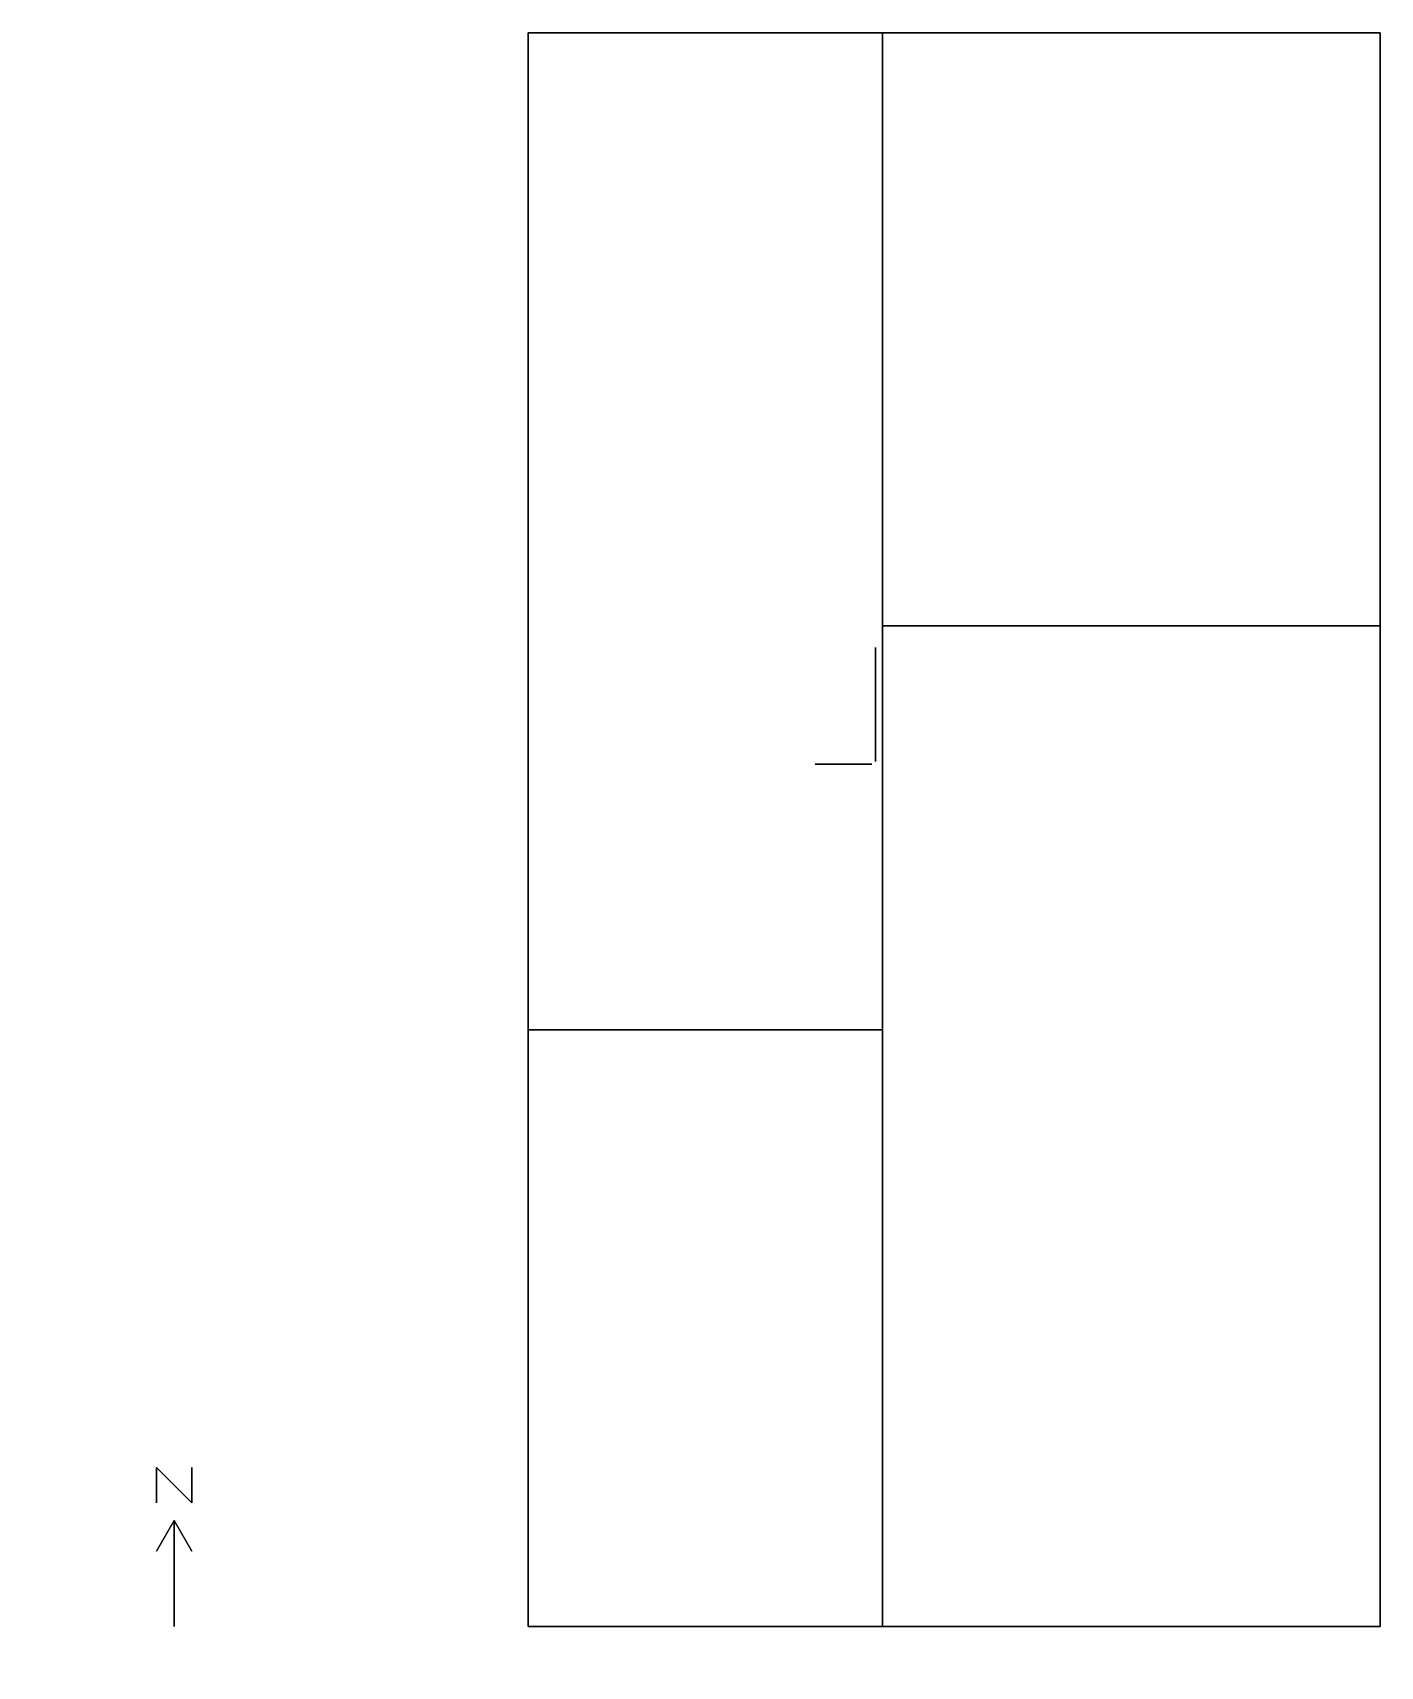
# Model space of a CAD drawing. Header units: metres. Extents: x -23.8 to 14.3, y -25.5 to 20.7.
import ezdxf

# ---------------------------------------------------------------- set-up
doc = ezdxf.new("R2010")
doc.units = ezdxf.units.M

msp = doc.modelspace()

# ---------------------------------------------------------------- linework, layer by layer
at = {"layer": '1', "color": 3}
for points in [[(-20.31945, -19.86809, 0.1), (-20.31945, -19.86809), (-20.31945, -20.86809), (-20.31945, -20.86809, 0.1)], [(-20.31945, -19.86809, 0.1), (-20.31945, -19.86809), (-19.31945, -20.86809), (-19.31945, -20.86809, 0.1)], [(-19.31945, -19.86809, 0.1), (-19.31945, -19.86809), (-19.31945, -20.86809), (-19.31945, -20.86809, 0.1)], [(-19.81945, -21.36809, 0.1), (-19.81945, -21.36809), (-20.31945, -22.23411), (-20.31945, -22.23411, 0.1)], [(-19.81945, -21.36809, 0.1), (-19.81945, -21.36809), (-19.81945, -24.36809), (-19.81945, -24.36809, 0.1)], [(-19.81945, -21.36809, 0.1), (-19.81945, -21.36809), (-19.31945, -22.23411), (-19.31945, -22.23411, 0.1)]]:
    msp.add_3dface(points, dxfattribs=at)
at = {"layer": 'BLOCK1_ZONE1', "color": 43}
for points in [[(0.19134, 20.67151, 3.5), (0.19134, 20.67151), (-9.81945, 20.67151), (-9.81945, 20.67151, 3.5)], [(-9.81945, 20.67151, 3.5), (-9.81945, 20.67151), (-9.81945, -7.49951), (-9.81945, -7.49951, 3.5)], [(0.19134, 3.91227, 3.5), (0.19134, 3.91227), (0.19134, 20.67151), (0.19134, 20.67151, 3.5)], [(0.19134, -7.49951, 3.5), (0.19134, -7.49951), (0.19134, 3.91227), (0.19134, 3.91227, 3.5)], [(-9.81945, -7.49951, 3.5), (-9.81945, -7.49951), (0.19134, -7.49951), (0.19134, -7.49951, 3.5)]]:
    msp.add_3dface(points, dxfattribs=at)
at = {"layer": 'BLOCK1_ZONE1', "color": 8}
msp.add_3dface([(-9.81945, 20.67151), (0.19134, 20.67151), (0.19134, -7.49951), (-9.81945, -7.49951)], dxfattribs=at)
at = {"layer": 'BLOCK1_ZONE1', "color": 15}
msp.add_3dface([(-9.81945, -7.49951, 3.5), (0.19134, -7.49951, 3.5), (0.19134, 20.67151, 3.5), (-9.81945, 20.67151, 3.5)], dxfattribs=at)
at = {"layer": 'BLOCK1_ZONE1', "color": 45}
for points in [[(0, 3.3, 2.58), (0, 3.3, 0.44), (0, 0.57, 0.44), (0, 0.57, 2.58)], [(0, 0.24, 2.24), (0, 0.24, 0.38), (0, 1.38, 0.38), (0, 1.38, 2.24)], [(-0.76, 0, 1.87), (-0.76, 0, 0.32), (-0.13, 0, 0.32), (-0.13, 0, 1.87)]]:
    msp.add_3dface(points, dxfattribs=at)
at = {"layer": 'BLOCK1_ZONE1', "color": 143}
msp.add_3dface([(-0.15, 0, 1.21), (-0.15, 0, 0.21), (-0.89, 0, 0.21), (-0.89, 0, 1.21)], dxfattribs=at)
at = {"layer": 'BLOCK1_ZONE2', "color": 43}
for points in [[(0.19134, 20.67151, 3.5), (0.19134, 20.67151), (0.19134, 3.91227), (0.19134, 3.91227, 3.5)], [(14.26013, 20.67151, 3.5), (14.26013, 20.67151), (0.19134, 20.67151), (0.19134, 20.67151, 3.5)], [(14.26013, 3.91227, 3.5), (14.26013, 3.91227), (14.26013, 20.67151), (14.26013, 20.67151, 3.5)], [(0.19134, 3.91227, 3.5), (0.19134, 3.91227), (14.26013, 3.91227), (14.26013, 3.91227, 3.5)]]:
    msp.add_3dface(points, dxfattribs=at)
at = {"layer": 'BLOCK1_ZONE2', "color": 8}
msp.add_3dface([(0.19134, 20.67151), (14.26013, 20.67151), (14.26013, 3.91227), (0.19134, 3.91227)], dxfattribs=at)
at = {"layer": 'BLOCK1_ZONE2', "color": 15}
msp.add_3dface([(0.19134, 3.91227, 3.5), (14.26013, 3.91227, 3.5), (14.26013, 20.67151, 3.5), (0.19134, 20.67151, 3.5)], dxfattribs=at)
at = {"layer": 'BLOCK1_ZONE2', "color": 143}
for points in [[(0, 0.08, 1.21), (0, 0.08, 0.21), (0, 0.47, 0.21), (0, 0.47, 1.21)], [(-0.11, 0, 1.21), (-0.11, 0, 0.21), (-0.61, 0, 0.21), (-0.61, 0, 1.21)]]:
    msp.add_3dface(points, dxfattribs=at)
at = {"layer": 'BLOCK1_ZONE2', "color": 45}
msp.add_3dface([(-1.71, 0, 2.55), (-1.71, 0, 0.44), (-0.29, 0, 0.44), (-0.29, 0, 2.55)], dxfattribs=at)
at = {"layer": 'BLOCK1_ZONE3', "color": 45}
for points in [[(0, 0.27, 2.51), (0, 0.27, 0.43), (0, 1.59, 0.43), (0, 1.59, 2.51)], [(-0.13, 0, 1.87), (-0.13, 0, 0.32), (-0.76, 0, 0.32), (-0.76, 0, 1.87)]]:
    msp.add_3dface(points, dxfattribs=at)
at = {"layer": 'BLOCK1_ZONE3', "color": 143}
for points in [[(0, 0.48, 1.21), (0, 0.48, 0.21), (0, 0.08, 0.21), (0, 0.08, 1.21)], [(-0.89, 0, 1.21), (-0.89, 0, 0.21), (-0.15, 0, 0.21), (-0.15, 0, 1.21)]]:
    msp.add_3dface(points, dxfattribs=at)
at = {"layer": 'BLOCK1_ZONE3', "color": 43}
for points in [[(0.19134, -7.49951, 3.5), (0.19134, -7.49951), (-9.81945, -7.49951), (-9.81945, -7.49951, 3.5)], [(-9.81945, -7.49951, 3.5), (-9.81945, -7.49951), (-9.81945, -24.36809), (-9.81945, -24.36809, 3.5)], [(0.19134, -24.36809, 3.5), (0.19134, -24.36809), (0.19134, -7.49951), (0.19134, -7.49951, 3.5)], [(-9.81945, -24.36809, 3.5), (-9.81945, -24.36809), (0.19134, -24.36809), (0.19134, -24.36809, 3.5)]]:
    msp.add_3dface(points, dxfattribs=at)
at = {"layer": 'BLOCK1_ZONE3', "color": 8}
msp.add_3dface([(-9.81945, -7.49951), (0.19134, -7.49951), (0.19134, -24.36809), (-9.81945, -24.36809)], dxfattribs=at)
at = {"layer": 'BLOCK1_ZONE3', "color": 15}
msp.add_3dface([(-9.81945, -24.36809, 3.5), (0.19134, -24.36809, 3.5), (0.19134, -7.49951, 3.5), (-9.81945, -7.49951, 3.5)], dxfattribs=at)
at = {"layer": 'BLOCK1_ZONE4', "color": 43}
for points in [[(0.19134, 3.91227, 3.5), (0.19134, 3.91227), (0.19134, -7.49951), (0.19134, -7.49951, 3.5)], [(14.26013, 3.91227, 3.5), (14.26013, 3.91227), (0.19134, 3.91227), (0.19134, 3.91227, 3.5)], [(14.26013, -24.36809, 3.5), (14.26013, -24.36809), (14.26013, 3.91227), (14.26013, 3.91227, 3.5)], [(0.19134, -7.49951, 3.5), (0.19134, -7.49951), (0.19134, -24.36809), (0.19134, -24.36809, 3.5)], [(0.19134, -24.36809, 3.5), (0.19134, -24.36809), (14.26013, -24.36809), (14.26013, -24.36809, 3.5)]]:
    msp.add_3dface(points, dxfattribs=at)
at = {"layer": 'BLOCK1_ZONE4', "color": 8}
msp.add_3dface([(0.19134, 3.91227), (14.26013, 3.91227), (14.26013, -24.36809), (0.19134, -24.36809)], dxfattribs=at)
at = {"layer": 'BLOCK1_ZONE4', "color": 15}
msp.add_3dface([(0.19134, -24.36809, 3.5), (14.26013, -24.36809, 3.5), (14.26013, 3.91227, 3.5), (0.19134, 3.91227, 3.5)], dxfattribs=at)
at = {"layer": 'BLOCK1_ZONE4', "color": 45}
for points in [[(0, 1.59, 2.51), (0, 1.59, 0.43), (0, 0.27, 0.43), (0, 0.27, 2.51)], [(0, 1.38, 2.24), (0, 1.38, 0.38), (0, 0.24, 0.38), (0, 0.24, 2.24)], [(-0.29, 0, 2.55), (-0.29, 0, 0.44), (-1.71, 0, 0.44), (-1.71, 0, 2.55)]]:
    msp.add_3dface(points, dxfattribs=at)
at = {"layer": 'BLOCK1_ZONE4', "color": 143}
for points in [[(0, 0.08, 1.21), (0, 0.08, 0.21), (0, 0.49, 0.21), (0, 0.49, 1.21)], [(-0.61, 0, 1.21), (-0.61, 0, 0.21), (-0.11, 0, 0.21), (-0.11, 0, 1.21)]]:
    msp.add_3dface(points, dxfattribs=at)

doc.saveas('drawing.dxf')
